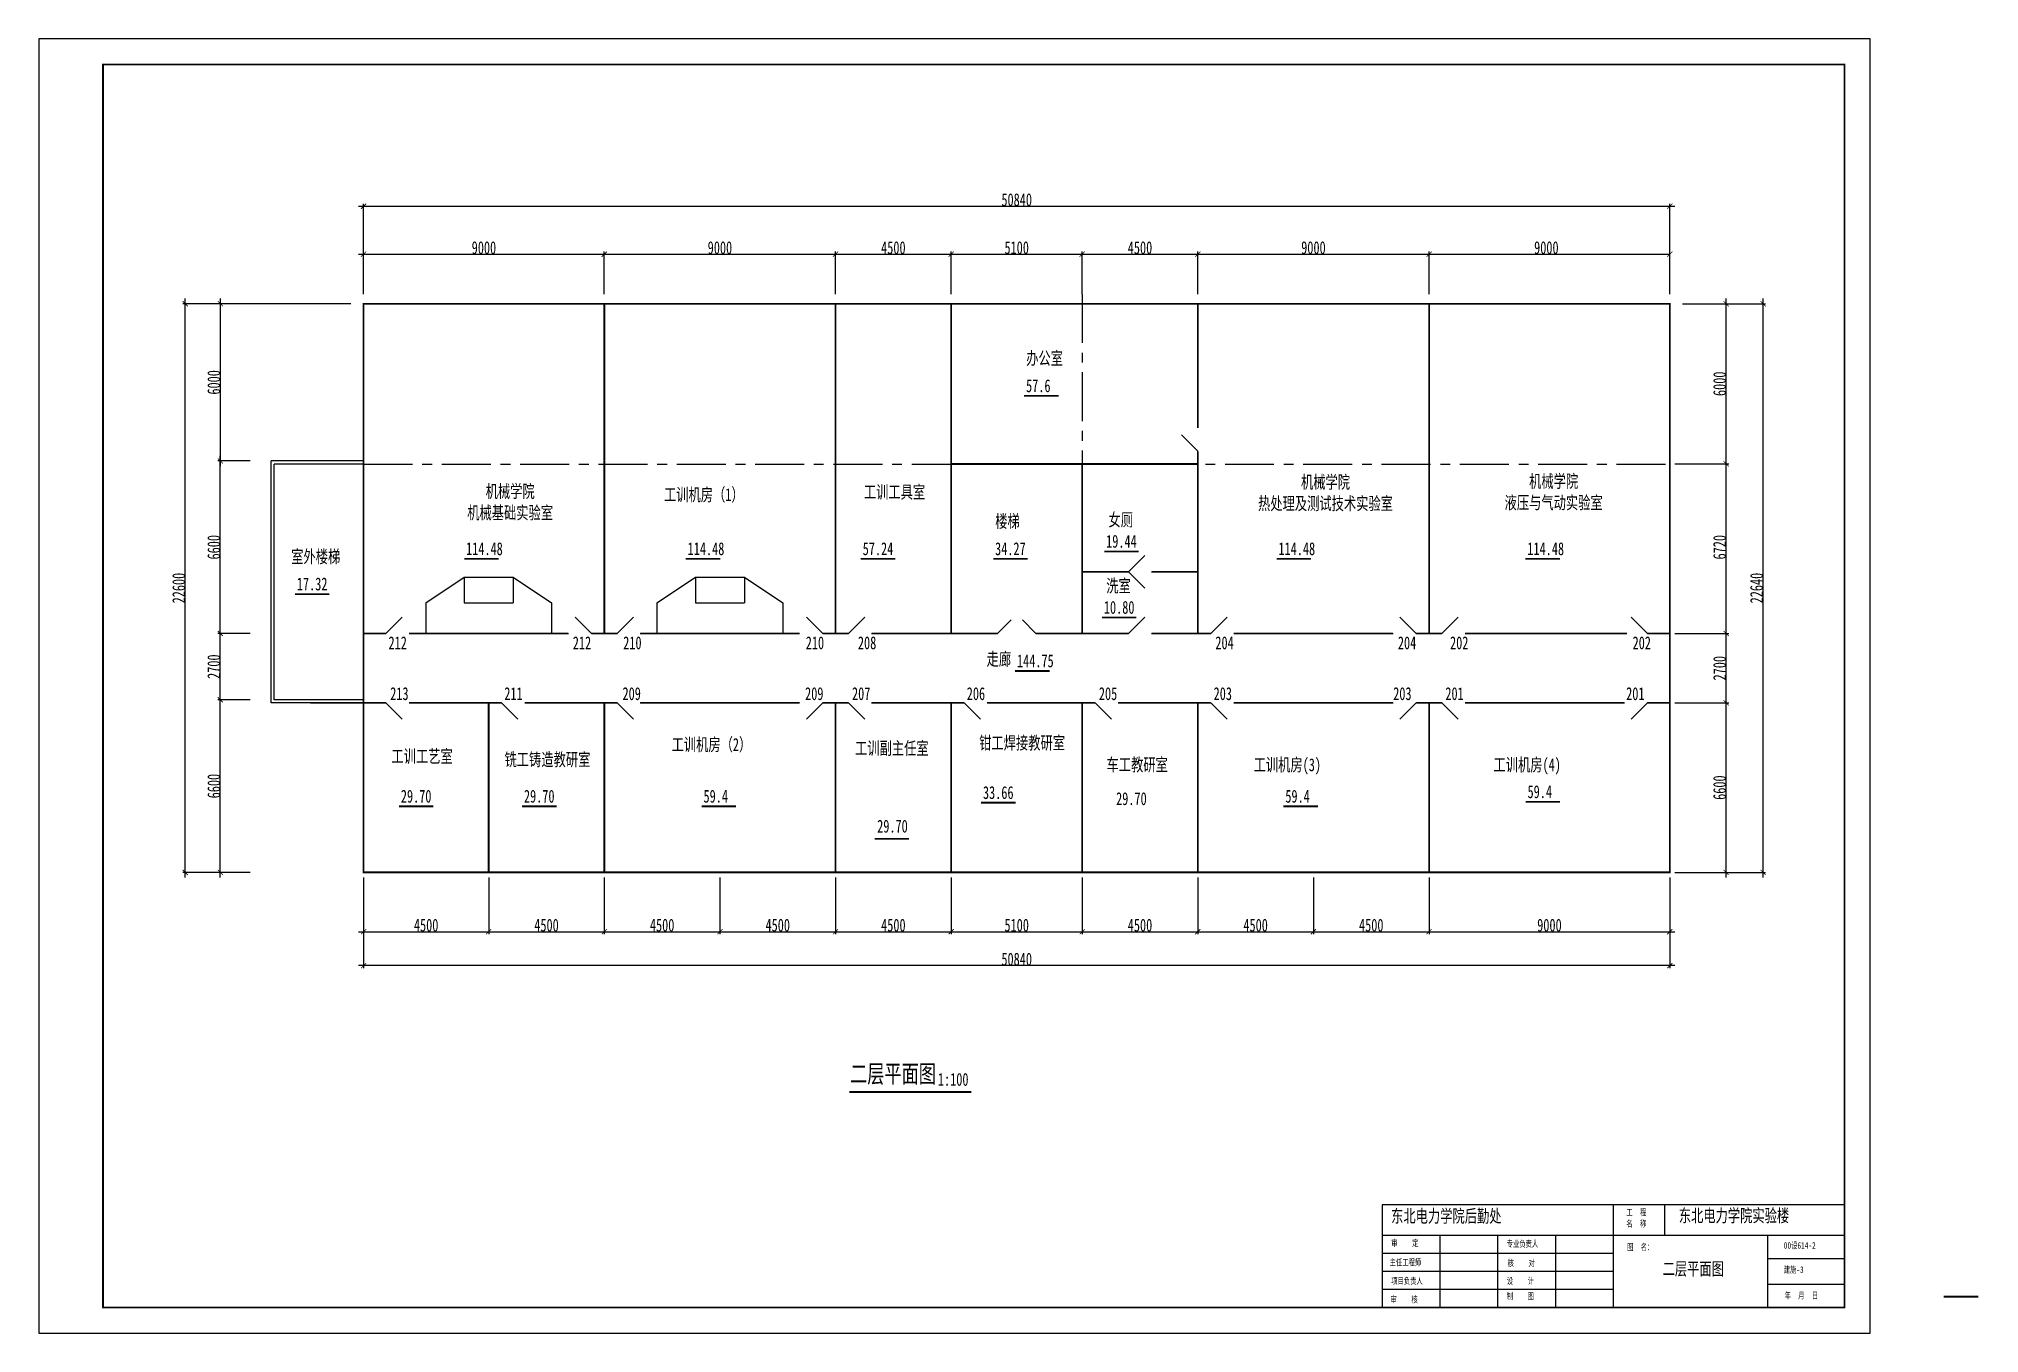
# Model space of a CAD drawing. Extents: x -10420 to 65102, y -39630 to 10770.
import ezdxf

# ---------------------------------------------------------------- set-up
doc = ezdxf.new("R2010")
doc.units = 0
doc.header["$LTSCALE"] = 30
doc.linetypes.add('CENTERX2', pattern=[101.6, 63.5, -12.7, 12.7, -12.7])
doc.layers.get('0').update_dxf_attribs({"linetype": 'CONTINUOUS'})
doc.layers.get('DEFPOINTS').update_dxf_attribs({"linetype": 'CONTINUOUS'})
doc.styles.get("Standard").update_dxf_attribs({"font": '', "width": 0.7, "height": 500})
doc.styles.get('Standard').set_extended_font_data('FangSong_GB2312')
doc.dimstyles.get("Standard").update_dxf_attribs({"dimtxt": 0.18, "dimasz": 0.18, "dimexe": 0.18, "dimexo": 0.0625, "dimgap": 0.09, "dimtad": 0, "dimtih": 1, "dimtoh": 1, "dimdec": 4, "dimzin": 0, "dimdsep": 46, "dimtxsty": 'Standard', "dimcen": 0.09, "dimadec": 0, "dimazin": 0, "dimtfac": 1, "dimtdec": 4, "dimtofl": 0, "dimtmove": 0, "dimatfit": 3, "dimfxl": 1, "dimtolj": 1, "dimtzin": 0, "dimarcsym": 0})

# ---------------------------------------------------------------- blocks, each defined once
blk = doc.blocks.new('_ARCHTICK')
at = {"color": 0, "linetype": 'ByBlock', "const_width": 0.15}
blk.add_lwpolyline([(-0.5, -0.5), (0.5, 0.5)], dxfattribs=at)
blk = doc.blocks.new('*D1')
at = {"color": 0, "linetype": 'ByBlock'}
for p, q in [((11590, -21887), (11590, -24096)), ((6890, -23996), (11790, -23996))]:
    blk.add_line(p, q, dxfattribs=at)
at = {"layer": 'DEFPOINTS', "color": 0, "linetype": 'ByBlock'}
for p in [(7090, -21687), (11590, -21687), (11590, -23996)]:
    blk.add_point(p, dxfattribs=at)
at = {"color": 0, "linetype": 'ByBlock', "xscale": 200, "yscale": 200, "zscale": 200, "rotation": 180}
blk.add_blockref('_ARCHTICK', (7090, -23996), dxfattribs=at)
at = {"color": 0, "linetype": 'ByBlock', "xscale": 200, "yscale": 200, "zscale": 200}
blk.add_blockref('_ARCHTICK', (11590, -23996), dxfattribs=at)
at = {"color": 0, "linetype": 'ByBlock', "insert": (9340, -23745), "char_height": 500, "attachment_point": 5}
blk.add_mtext('\\A1;4500', dxfattribs=at)
blk = doc.blocks.new('*D2')
at = {"color": 0, "linetype": 'ByBlock'}
for p, q in [((16090, -21887), (16090, -24096)), ((11390, -23996), (16290, -23996))]:
    blk.add_line(p, q, dxfattribs=at)
at = {"layer": 'DEFPOINTS', "color": 0, "linetype": 'ByBlock'}
for p in [(11590, -21687), (16090, -21687), (16090, -23996)]:
    blk.add_point(p, dxfattribs=at)
at = {"color": 0, "linetype": 'ByBlock', "xscale": 200, "yscale": 200, "zscale": 200, "rotation": 180}
blk.add_blockref('_ARCHTICK', (11590, -23996), dxfattribs=at)
at = {"color": 0, "linetype": 'ByBlock', "xscale": 200, "yscale": 200, "zscale": 200}
blk.add_blockref('_ARCHTICK', (16090, -23996), dxfattribs=at)
at = {"color": 0, "linetype": 'ByBlock', "insert": (13840, -23745), "char_height": 500, "attachment_point": 5}
blk.add_mtext('\\A1;4500', dxfattribs=at)
blk = doc.blocks.new('*D3')
at = {"color": 0, "linetype": 'ByBlock'}
for p, q in [((20590, -21887), (20590, -24096)), ((15890, -23996), (20790, -23996))]:
    blk.add_line(p, q, dxfattribs=at)
at = {"layer": 'DEFPOINTS', "color": 0, "linetype": 'ByBlock'}
for p in [(16090, -21687), (20590, -21687), (20590, -23996)]:
    blk.add_point(p, dxfattribs=at)
at = {"color": 0, "linetype": 'ByBlock', "xscale": 200, "yscale": 200, "zscale": 200, "rotation": 180}
blk.add_blockref('_ARCHTICK', (16090, -23996), dxfattribs=at)
at = {"color": 0, "linetype": 'ByBlock', "xscale": 200, "yscale": 200, "zscale": 200}
blk.add_blockref('_ARCHTICK', (20590, -23996), dxfattribs=at)
at = {"color": 0, "linetype": 'ByBlock', "insert": (18340, -23745), "char_height": 500, "attachment_point": 5}
blk.add_mtext('\\A1;4500', dxfattribs=at)
blk = doc.blocks.new('*D4')
at = {"color": 0, "linetype": 'ByBlock'}
for p, q in [((25090, -21887), (25090, -24096)), ((20390, -23996), (25290, -23996))]:
    blk.add_line(p, q, dxfattribs=at)
at = {"layer": 'DEFPOINTS', "color": 0, "linetype": 'ByBlock'}
for p in [(20590, -21687), (25090, -21687), (25090, -23996)]:
    blk.add_point(p, dxfattribs=at)
at = {"color": 0, "linetype": 'ByBlock', "xscale": 200, "yscale": 200, "zscale": 200, "rotation": 180}
blk.add_blockref('_ARCHTICK', (20590, -23996), dxfattribs=at)
at = {"color": 0, "linetype": 'ByBlock', "xscale": 200, "yscale": 200, "zscale": 200}
blk.add_blockref('_ARCHTICK', (25090, -23996), dxfattribs=at)
at = {"color": 0, "linetype": 'ByBlock', "insert": (22840, -23745), "char_height": 500, "attachment_point": 5}
blk.add_mtext('\\A1;4500', dxfattribs=at)
blk = doc.blocks.new('*D5')
at = {"color": 0, "linetype": 'ByBlock'}
for p, q in [((30190, -21887), (30190, -24096)), ((24890, -23996), (30390, -23996))]:
    blk.add_line(p, q, dxfattribs=at)
at = {"layer": 'DEFPOINTS', "color": 0, "linetype": 'ByBlock'}
for p in [(25090, -21687), (30190, -21687), (30190, -23996)]:
    blk.add_point(p, dxfattribs=at)
at = {"color": 0, "linetype": 'ByBlock', "xscale": 200, "yscale": 200, "zscale": 200, "rotation": 180}
blk.add_blockref('_ARCHTICK', (25090, -23996), dxfattribs=at)
at = {"color": 0, "linetype": 'ByBlock', "xscale": 200, "yscale": 200, "zscale": 200}
blk.add_blockref('_ARCHTICK', (30190, -23996), dxfattribs=at)
at = {"color": 0, "linetype": 'ByBlock', "insert": (27640, -23745), "char_height": 500, "attachment_point": 5}
blk.add_mtext('\\A1;5100', dxfattribs=at)
blk = doc.blocks.new('*D6')
at = {"color": 0, "linetype": 'ByBlock'}
for p, q in [((34690, -21887), (34690, -24096)), ((29990, -23996), (34890, -23996))]:
    blk.add_line(p, q, dxfattribs=at)
at = {"layer": 'DEFPOINTS', "color": 0, "linetype": 'ByBlock'}
for p in [(30190, -21687), (34690, -21687), (34690, -23996)]:
    blk.add_point(p, dxfattribs=at)
at = {"color": 0, "linetype": 'ByBlock', "xscale": 200, "yscale": 200, "zscale": 200, "rotation": 180}
blk.add_blockref('_ARCHTICK', (30190, -23996), dxfattribs=at)
at = {"color": 0, "linetype": 'ByBlock', "xscale": 200, "yscale": 200, "zscale": 200}
blk.add_blockref('_ARCHTICK', (34690, -23996), dxfattribs=at)
at = {"color": 0, "linetype": 'ByBlock', "insert": (32440, -23745), "char_height": 500, "attachment_point": 5}
blk.add_mtext('\\A1;4500', dxfattribs=at)
blk = doc.blocks.new('*D7')
at = {"color": 0, "linetype": 'ByBlock'}
for p, q in [((39190, -21887), (39190, -24096)), ((34490, -23996), (39390, -23996))]:
    blk.add_line(p, q, dxfattribs=at)
at = {"layer": 'DEFPOINTS', "color": 0, "linetype": 'ByBlock'}
for p in [(34690, -21687), (39190, -21687), (39190, -23996)]:
    blk.add_point(p, dxfattribs=at)
at = {"color": 0, "linetype": 'ByBlock', "xscale": 200, "yscale": 200, "zscale": 200, "rotation": 180}
blk.add_blockref('_ARCHTICK', (34690, -23996), dxfattribs=at)
at = {"color": 0, "linetype": 'ByBlock', "xscale": 200, "yscale": 200, "zscale": 200}
blk.add_blockref('_ARCHTICK', (39190, -23996), dxfattribs=at)
at = {"color": 0, "linetype": 'ByBlock', "insert": (36940, -23745), "char_height": 500, "attachment_point": 5}
blk.add_mtext('\\A1;4500', dxfattribs=at)
blk = doc.blocks.new('*D8')
at = {"color": 0, "linetype": 'ByBlock'}
for p, q in [((43690, -21887), (43690, -24096)), ((38990, -23996), (43890, -23996))]:
    blk.add_line(p, q, dxfattribs=at)
at = {"layer": 'DEFPOINTS', "color": 0, "linetype": 'ByBlock'}
for p in [(39190, -21687), (43690, -21687), (43690, -23996)]:
    blk.add_point(p, dxfattribs=at)
at = {"color": 0, "linetype": 'ByBlock', "xscale": 200, "yscale": 200, "zscale": 200, "rotation": 180}
blk.add_blockref('_ARCHTICK', (39190, -23996), dxfattribs=at)
at = {"color": 0, "linetype": 'ByBlock', "xscale": 200, "yscale": 200, "zscale": 200}
blk.add_blockref('_ARCHTICK', (43690, -23996), dxfattribs=at)
at = {"color": 0, "linetype": 'ByBlock', "insert": (41440, -23745), "char_height": 500, "attachment_point": 5}
blk.add_mtext('\\A1;4500', dxfattribs=at)
blk = doc.blocks.new('*D9')
at = {"color": 0, "linetype": 'ByBlock'}
for p, q in [((2020, 2384), (11790, 2384)), ((2220, 833), (2220, 2484)), ((11590, 833), (11590, 2484))]:
    blk.add_line(p, q, dxfattribs=at)
at = {"layer": 'DEFPOINTS', "color": 0, "linetype": 'ByBlock'}
for p in [(11590, 2384), (2220, -5667), (11590, -5667)]:
    blk.add_point(p, dxfattribs=at)
at = {"color": 0, "linetype": 'ByBlock', "xscale": 200, "yscale": 200, "zscale": 200, "rotation": 180}
blk.add_blockref('_ARCHTICK', (2220, 2384), dxfattribs=at)
at = {"color": 0, "linetype": 'ByBlock', "xscale": 200, "yscale": 200, "zscale": 200}
blk.add_blockref('_ARCHTICK', (11590, 2384), dxfattribs=at)
at = {"color": 0, "linetype": 'ByBlock', "insert": (6905, 2634), "char_height": 500, "attachment_point": 5}
blk.add_mtext('\\A1;9000', dxfattribs=at)
blk = doc.blocks.new('*D10')
at = {"color": 0, "linetype": 'ByBlock'}
for p, q in [((11390, 2384), (20790, 2384)), ((20590, 833), (20590, 2484))]:
    blk.add_line(p, q, dxfattribs=at)
at = {"layer": 'DEFPOINTS', "color": 0, "linetype": 'ByBlock'}
for p in [(20590, 2384), (11590, -5667), (20590, -5667)]:
    blk.add_point(p, dxfattribs=at)
at = {"color": 0, "linetype": 'ByBlock', "xscale": 200, "yscale": 200, "zscale": 200, "rotation": 180}
blk.add_blockref('_ARCHTICK', (11590, 2384), dxfattribs=at)
at = {"color": 0, "linetype": 'ByBlock', "xscale": 200, "yscale": 200, "zscale": 200}
blk.add_blockref('_ARCHTICK', (20590, 2384), dxfattribs=at)
at = {"color": 0, "linetype": 'ByBlock', "insert": (16090, 2634), "char_height": 500, "attachment_point": 5}
blk.add_mtext('\\A1;9000', dxfattribs=at)
blk = doc.blocks.new('*D11')
at = {"color": 0, "linetype": 'ByBlock'}
for p, q in [((20390, 2384), (25290, 2384)), ((25090, 833), (25090, 2484))]:
    blk.add_line(p, q, dxfattribs=at)
at = {"layer": 'DEFPOINTS', "color": 0, "linetype": 'ByBlock'}
for p in [(25090, 2384), (20590, -5667), (25090, -5667)]:
    blk.add_point(p, dxfattribs=at)
at = {"color": 0, "linetype": 'ByBlock', "xscale": 200, "yscale": 200, "zscale": 200, "rotation": 180}
blk.add_blockref('_ARCHTICK', (20590, 2384), dxfattribs=at)
at = {"color": 0, "linetype": 'ByBlock', "xscale": 200, "yscale": 200, "zscale": 200}
blk.add_blockref('_ARCHTICK', (25090, 2384), dxfattribs=at)
at = {"color": 0, "linetype": 'ByBlock', "insert": (22840, 2634), "char_height": 500, "attachment_point": 5}
blk.add_mtext('\\A1;4500', dxfattribs=at)
blk = doc.blocks.new('*D12')
at = {"color": 0, "linetype": 'ByBlock'}
for p, q in [((24890, 2384), (30390, 2384)), ((30190, 833), (30190, 2484))]:
    blk.add_line(p, q, dxfattribs=at)
at = {"layer": 'DEFPOINTS', "color": 0, "linetype": 'ByBlock'}
for p in [(30190, 2384), (25090, -5667), (30190, -5667)]:
    blk.add_point(p, dxfattribs=at)
at = {"color": 0, "linetype": 'ByBlock', "xscale": 200, "yscale": 200, "zscale": 200, "rotation": 180}
blk.add_blockref('_ARCHTICK', (25090, 2384), dxfattribs=at)
at = {"color": 0, "linetype": 'ByBlock', "xscale": 200, "yscale": 200, "zscale": 200}
blk.add_blockref('_ARCHTICK', (30190, 2384), dxfattribs=at)
at = {"color": 0, "linetype": 'ByBlock', "insert": (27640, 2634), "char_height": 500, "attachment_point": 5}
blk.add_mtext('\\A1;5100', dxfattribs=at)
blk = doc.blocks.new('*D13')
at = {"color": 0, "linetype": 'ByBlock'}
for p, q in [((29990, 2384), (34890, 2384)), ((34690, 833), (34690, 2484))]:
    blk.add_line(p, q, dxfattribs=at)
at = {"layer": 'DEFPOINTS', "color": 0, "linetype": 'ByBlock'}
for p in [(34690, 2384), (30190, -5667), (34690, -5667)]:
    blk.add_point(p, dxfattribs=at)
at = {"color": 0, "linetype": 'ByBlock', "xscale": 200, "yscale": 200, "zscale": 200, "rotation": 180}
blk.add_blockref('_ARCHTICK', (30190, 2384), dxfattribs=at)
at = {"color": 0, "linetype": 'ByBlock', "xscale": 200, "yscale": 200, "zscale": 200}
blk.add_blockref('_ARCHTICK', (34690, 2384), dxfattribs=at)
at = {"color": 0, "linetype": 'ByBlock', "insert": (32440, 2634), "char_height": 500, "attachment_point": 5}
blk.add_mtext('\\A1;4500', dxfattribs=at)
blk = doc.blocks.new('*D14')
at = {"color": 0, "linetype": 'ByBlock'}
for p, q in [((34490, 2384), (43890, 2384)), ((43690, 833), (43690, 2484))]:
    blk.add_line(p, q, dxfattribs=at)
at = {"layer": 'DEFPOINTS', "color": 0, "linetype": 'ByBlock'}
for p in [(43690, 2384), (34690, -5667), (43690, -5667)]:
    blk.add_point(p, dxfattribs=at)
at = {"color": 0, "linetype": 'ByBlock', "xscale": 200, "yscale": 200, "zscale": 200, "rotation": 180}
blk.add_blockref('_ARCHTICK', (34690, 2384), dxfattribs=at)
at = {"color": 0, "linetype": 'ByBlock', "xscale": 200, "yscale": 200, "zscale": 200}
blk.add_blockref('_ARCHTICK', (43690, 2384), dxfattribs=at)
at = {"color": 0, "linetype": 'ByBlock', "insert": (39190, 2634), "char_height": 500, "attachment_point": 5}
blk.add_mtext('\\A1;9000', dxfattribs=at)
blk = doc.blocks.new('*D15')
at = {"color": 0, "linetype": 'ByBlock'}
for p, q in [((1720, 453), (-3455, 453)), ((-3355, -5867), (-3355, 653)), ((-2694, -5667), (-3455, -5667))]:
    blk.add_line(p, q, dxfattribs=at)
at = {"layer": 'DEFPOINTS', "color": 0, "linetype": 'ByBlock'}
for p in [(-3355, 453), (2220, 453), (-2194, -5667)]:
    blk.add_point(p, dxfattribs=at)
at = {"color": 0, "linetype": 'ByBlock', "xscale": 200, "yscale": 200, "zscale": 200}
for p, rotation in [((-3355, 453), 90), ((-3355, -5667), 270)]:
    blk.add_blockref('_ARCHTICK', p, dxfattribs=dict(at, rotation=rotation))
at = {"color": 0, "linetype": 'ByBlock', "insert": (-3606, -2607), "char_height": 500, "attachment_point": 5, "rotation": 90}
blk.add_mtext('\\A1;6000', dxfattribs=at)
blk = doc.blocks.new('*D16')
at = {"color": 0, "linetype": 'ByBlock'}
for p, q in [((-2694, 453), (-4820, 453)), ((-4720, -21887), (-4720, 653)), ((-2694, -21687), (-4820, -21687))]:
    blk.add_line(p, q, dxfattribs=at)
at = {"layer": 'DEFPOINTS', "color": 0, "linetype": 'ByBlock'}
for p in [(-4720, 453), (-2194, 453), (-2194, -21687)]:
    blk.add_point(p, dxfattribs=at)
at = {"color": 0, "linetype": 'ByBlock', "xscale": 200, "yscale": 200, "zscale": 200}
for p, rotation in [((-4720, 453), 90), ((-4720, -21687), 270)]:
    blk.add_blockref('_ARCHTICK', p, dxfattribs=dict(at, rotation=rotation))
at = {"color": 0, "linetype": 'ByBlock', "insert": (-4971, -10617), "char_height": 500, "attachment_point": 5, "rotation": 90}
blk.add_mtext('\\A1;22600', dxfattribs=at)
blk = doc.blocks.new('*D17')
at = {"color": 0, "linetype": 'ByBlock'}
for p, q in [((54956, 453), (56791, 453)), ((56691, -21887), (56691, 653)), ((54806, -21687), (56791, -21687))]:
    blk.add_line(p, q, dxfattribs=at)
at = {"layer": 'DEFPOINTS', "color": 0, "linetype": 'ByBlock'}
for p in [(54456, 453), (56691, 453), (54306, -21687)]:
    blk.add_point(p, dxfattribs=at)
at = {"color": 0, "linetype": 'ByBlock', "xscale": 200, "yscale": 200, "zscale": 200}
for p, rotation in [((56691, 453), 90), ((56691, -21687), 270)]:
    blk.add_blockref('_ARCHTICK', p, dxfattribs=dict(at, rotation=rotation))
at = {"color": 0, "linetype": 'ByBlock', "insert": (56440, -10617), "char_height": 500, "attachment_point": 5, "rotation": 90}
blk.add_mtext('\\A1;22640', dxfattribs=at)

msp = doc.modelspace()

# ---------------------------------------------------------------- linework, layer by layer
for p, q in [((60859.7, 10770.5), (-10420.3, 10770.5)), ((-10420.3, 10770.5), (-10420.3, -39629.5)), ((60859.7, -39629.5), (60859.7, 10770.5)), ((-7920.3, 9770.5), (-7920.3, -38629.5)), ((2220.3, -5666.5), (2220.3, 453.5)), ((2220.3, 453.5), (53060.3, 453.5)), ((53060.3, 453.5), (53060.3, -21686.5)), ((34690.3, -5286.5), (34054, -4650.1)), ((-1379.7, -15086.5), (-1379.7, -5666.5)), ((2220.3, -5666.5), (-1379.7, -5666.5)), ((2220.3, -5786.5), (-1259.7, -5786.5)), ((-1259.7, -14966.5), (-1259.7, -5786.5)), ((2220.3, -5906.5), (2220.3, -12266.5)), ((11590.3, -5666.5), (11590.3, -12386.5)), ((20590.3, -5666.5), (20590.3, -12386.5)), ((25090.3, -5666.5), (25090.3, -12386.5)), ((30190.3, -5786.5), (30190.3, -12386.5)), ((34690.3, -5666.5), (34690.3, -12386.5)), ((43690.3, -5666.5), (43690.3, -12386.5)), ((31990.3, -9986.5), (32626.7, -9350.1)), ((4640.3, -11186.5), (6140.3, -10186.5)), ((6140.3, -10186.5), (6140.3, -11186.5)), ((6140.3, -10186.5), (8040.3, -10186.5)), ((8040.3, -10186.5), (8040.3, -11186.5)), ((8040.3, -10186.5), (9540.3, -11186.5)), ((13640.3, -11186.5), (15140.3, -10186.5)), ((15140.3, -10186.5), (17040.3, -10186.5)), ((15140.3, -10186.5), (15140.3, -11186.5)), ((17040.3, -10186.5), (17040.3, -11186.5)), ((17040.3, -10186.5), (18540.3, -11186.5)), ((30190.3, -9986.5), (31990.3, -9986.5)), ((31990.3, -9986.5), (32626.7, -10622.9)), ((32890.3, -9986.5), (34690.3, -9986.5)), ((4640.3, -11186.5), (4640.3, -12386.5)), ((6140.3, -11186.5), (8040.3, -11186.5)), ((9540.3, -11186.5), (9540.3, -12386.5)), ((13640.3, -11186.5), (13640.3, -12386.5)), ((15140.3, -11186.5), (17040.3, -11186.5)), ((18540.3, -11186.5), (18540.3, -12386.5)), ((3090.3, -12386.5), (3726.7, -11750.1)), ((11090.3, -12386.5), (10454, -11750.1)), ((12090.3, -12386.5), (12726.7, -11750.1)), ((20090.3, -12386.5), (19454, -11750.1)), ((21090.3, -12386.5), (21726.7, -11750.1)), ((26890.3, -12386.5), (27420.7, -11856.2)), ((28390.3, -12386.5), (27860, -11856.2)), ((31990.3, -12386.5), (32626.7, -11750.1)), ((35190.3, -12386.5), (35826.7, -11750.1)), ((43190.3, -12386.5), (42554, -11750.1)), ((44190.3, -12386.5), (44826.7, -11750.1)), ((52190.3, -12386.5), (51554, -11750.1)), ((2220.3, -12266.5), (2220.3, -12506.5)), ((2220.3, -12386.5), (3090.3, -12386.5)), ((2220.3, -12506.5), (2220.3, -14966.5)), ((3990.3, -12386.5), (10190.3, -12386.5)), ((11090.3, -12386.5), (12090.3, -12386.5)), ((12990.3, -12386.5), (19190.3, -12386.5)), ((20090.3, -12386.5), (21090.3, -12386.5)), ((21990.3, -12386.5), (26890.3, -12386.5)), ((28390.3, -12386.5), (31990.3, -12386.5)), ((32890.3, -12386.5), (35190.3, -12386.5)), ((36090.3, -12386.5), (42290.3, -12386.5)), ((43190.3, -12386.5), (44190.3, -12386.5)), ((45090.3, -12386.5), (51290.3, -12386.5)), ((52190.3, -12386.5), (53060.3, -12386.5)), ((2220.3, -15086.5), (-1379.7, -15086.5)), ((2220.3, -14966.5), (-1259.7, -14966.5)), ((159.3, -15086.5), (3090.3, -15086.5)), ((2220.3, -14966.5), (2220.3, -15206.5)), ((3090.3, -15086.5), (3726.7, -15722.9)), ((3990.3, -15086.5), (7590.3, -15086.5)), ((7090.3, -15086.5), (7090.3, -21686.5)), ((7590.3, -15086.5), (8226.7, -15722.9)), ((8490.3, -15086.5), (12090.3, -15086.5)), ((11590.3, -15086.5), (11590.3, -21686.5)), ((12090.3, -15086.5), (12726.7, -15722.9)), ((12990.3, -15086.5), (19190.3, -15086.5)), ((20090.3, -15086.5), (19454, -15722.9)), ((20090.3, -15086.5), (21090.3, -15086.5)), ((20590.3, -15086.5), (20590.3, -21686.5)), ((21090.3, -15086.5), (21726.7, -15722.9)), ((21990.3, -15086.5), (25590.3, -15086.5)), ((25090.3, -15086.5), (25090.3, -21686.5)), ((25590.3, -15086.5), (26226.7, -15722.9)), ((26490.3, -15086.5), (30690.3, -15086.5)), ((30190.3, -15086.5), (30190.3, -21686.5)), ((30690.3, -15086.5), (31326.7, -15722.9)), ((31590.3, -15086.5), (35190.3, -15086.5)), ((34690.3, -15086.5), (34690.3, -21686.5)), ((35190.3, -15086.5), (35826.7, -15722.9)), ((36090.3, -15086.5), (42290.3, -15086.5)), ((43190.3, -15086.5), (42554, -15722.9)), ((43190.3, -15086.5), (44190.3, -15086.5)), ((43690.3, -15086.5), (43690.3, -21686.5)), ((44190.3, -15086.5), (44826.7, -15722.9)), ((45090.3, -15086.5), (51290.3, -15086.5)), ((52190.3, -15086.5), (51554, -15722.9)), ((52190.3, -15086.5), (53060.3, -15086.5)), ((2220.3, -15206.5), (2220.3, -21686.5)), ((2220.3, -21686.5), (53060.3, -21686.5)), ((59859.7, -34629.5), (41859.7, -34629.5)), ((41859.7, -34629.5), (41859.7, -38629.5)), ((50859.7, -34629.5), (50859.7, -38629.5)), ((52859.7, -34629.5), (52859.7, -35829.5)), ((59859.7, -38629.5), (59859.7, -34629.5)), ((59859.7, -35829.5), (41859.7, -35829.5)), ((44109.7, -35829.5), (44109.7, -38629.5)), ((46359.7, -35829.5), (46359.7, -38629.5)), ((48609.7, -35829.5), (48609.7, -38629.5)), ((56859.7, -35829.5), (56859.7, -38629.5)), ((50859.7, -36529.5), (41859.7, -36529.5)), ((59859.7, -36729.5), (56859.7, -36729.5)), ((50859.7, -37229.5), (41859.7, -37229.5)), ((59859.7, -37729.5), (56859.7, -37729.5)), ((50859.7, -37929.5), (41859.7, -37929.5)), ((-10420.3, -39629.5), (60859.7, -39629.5))]:
    msp.add_line(p, q)
at = {"color": 0, "linetype": 'ByBlock'}
for p, q in [((2020.3, 4250.1), (53260.3, 4250.1)), ((2220.3, 833.5), (2220.3, 4350.1)), ((53060.3, 833.5), (53060.3, 4350.1)), ((43490.3, 2383.6), (53060.3, 2383.6)), ((53560.3, 453.5), (55352.2, 453.5)), ((55252.2, -5979.3), (55252.2, 653.5)), ((-2194, -5666.5), (-3455.4, -5666.5)), ((-3355.4, -12586.5), (-3355.4, -5466.5)), ((53260.3, -5779.3), (55352.2, -5779.3)), ((54752.2, -5779.3), (55152.2, -5779.3)), ((55252.2, -12586.5), (55252.2, -5466.5)), ((-2194, -12386.5), (-3455.4, -12386.5)), ((-3355.4, -15166.5), (-3355.4, -12186.5)), ((53260.3, -12386.5), (55352.2, -12386.5)), ((55252.2, -15286.5), (55252.2, -12186.5)), ((-2194, -14966.5), (-3455.4, -14966.5)), ((-3355.4, -21886.5), (-3355.4, -14766.5)), ((53260.3, -15086.5), (55352.2, -15086.5)), ((55252.2, -21886.5), (55252.2, -14886.5)), ((-2194, -21686.5), (-3455.4, -21686.5)), ((2220.3, -21886.5), (2220.3, -24095.5)), ((2220.3, -21886.5), (2220.3, -25418.3)), ((7090.3, -21886.5), (7090.3, -24095.5)), ((53060.3, -21886.5), (53060.3, -24095.5)), ((53060.3, -21886.5), (53060.3, -25418.3)), ((53260.3, -21686.5), (55352.2, -21686.5)), ((2020.3, -23995.5), (7290.3, -23995.5)), ((43490.3, -23995.5), (53260.3, -23995.5)), ((53260.3, -25318.3), (2020.3, -25318.3))]:
    msp.add_line(p, q, dxfattribs=at)
at = {"linetype": 'CENTERX2'}
for p, q in [((30190.3, 833.5), (30190.3, -5786.5)), ((2220.3, -5786.5), (53060.3, -5786.5))]:
    msp.add_line(p, q, dxfattribs=at)
at = {"const_width": 70}
msp.add_lwpolyline([(-7920.3, 9770.5), (59859.7, 9770.5), (59859.7, -38629.5), (-7920.3, -38629.5)], close=True, dxfattribs=at)
msp.add_lwpolyline([(-7920.3, -38629.5), (59859.7, -38629.5), (59859.7, 9770.5), (-7920.3, 9770.5)])
for points in [[(2220.3, -5666.5), (2220.3, 453.5), (53060.3, 453.5), (53060.3, -5666.5)], [(11590.3, -5656.6), (11590.3, 453.5)], [(20590.3, -5666.5), (20590.3, 453.5)], [(25090.3, -5666.5), (25090.3, 453.5)], [(34690.3, -4386.5), (34690.3, 453.5)], [(43690.3, -5694), (43690.3, 453.5)], [(27930.4, -3132.9), (29271.8, -3132.9)], [(25090.3, -5786.5), (34690.3, -5786.5), (34690.3, -5286.5)], [(53060.3, -5666.5), (53060.3, -5666.5), (53060.3, -21686.5), (2220.3, -21686.5), (2220.3, -5906.5)], [(2220.3, -5666.5), (2220.3, -5906.5)], [(11590.3, -5666.5), (11590.3, -12386.5)], [(20590.3, -5666.5), (20590.3, -12386.5)], [(25090.3, -5666.5), (25090.3, -12386.5)], [(30190.3, -5786.5), (30190.3, -12386.5)], [(34690.3, -5666.5), (34690.3, -12386.5)], [(43690.3, -5666.5), (43690.3, -12386.5)], [(6135.3, -9479.3), (7476.6, -9479.3)], [(14758.3, -9479.3), (16099.7, -9479.3)], [(21571.6, -9479.3), (22912.9, -9479.3)], [(26724.5, -9479.3), (28065.8, -9479.3)], [(31046.2, -9190.4), (32387.6, -9190.4)], [(37753, -9479.3), (39094.4, -9479.3)], [(47440.6, -9479.3), (48782, -9479.3)], [(30190.3, -9986.5), (31990.3, -9986.5)], [(32890.3, -9986.5), (34690.3, -9986.5)], [(-450.6, -10851.4), (890.7, -10851.4)], [(30959.4, -11762.2), (32300.8, -11762.2)], [(3090.3, -12386.5), (2220.3, -12386.5)], [(3990.3, -12386.5), (10190.3, -12386.5)], [(11090.3, -12386.5), (12090.3, -12386.5)], [(12990.3, -12386.5), (19190.3, -12386.5)], [(20090.3, -12386.5), (21090.3, -12386.5)], [(21990.3, -12386.5), (26890.3, -12386.5)], [(28390.3, -12386.5), (31990.3, -12386.5)], [(32890.3, -12386.5), (35190.3, -12386.5)], [(36090.3, -12386.5), (42290.3, -12386.5)], [(43190.3, -12386.5), (44190.3, -12386.5)], [(45090.3, -12386.5), (51390.2, -12386.5)], [(52190.3, -12386.5), (53060.3, -12386.5)], [(27577.7, -13845.1), (28919.1, -13845.1)], [(2220.3, -15086.5), (3090.3, -15086.5)], [(3990.3, -15086.5), (7590.3, -15086.5)], [(7090.3, -15086.5), (7090.3, -21686.5)], [(8490.3, -15086.5), (12090.3, -15086.5)], [(11590.3, -15086.5), (11590.3, -21686.5)], [(12990.3, -15086.5), (19190.3, -15086.5)], [(20090.3, -15086.5), (21090.3, -15086.5)], [(20590.3, -15086.5), (20590.3, -21686.5)], [(21990.3, -15086.5), (25590.3, -15086.5)], [(25090.3, -15086.5), (25090.3, -21686.5)], [(26490.3, -15086.5), (30690.3, -15086.5)], [(30190.3, -15086.5), (30190.3, -21686.5)], [(31590.3, -15086.5), (35190.3, -15086.5)], [(34690.3, -15086.5), (34690.3, -21686.5)], [(36090.3, -15086.5), (42290.3, -15086.5)], [(43190.3, -15086.5), (44190.3, -15086.5)], [(43690.3, -15086.5), (43690.3, -21686.5)], [(51290.3, -15086.5), (45090.3, -15086.5)], [(52190.3, -15086.5), (53060.3, -15086.5)], [(3596.8, -19115.9), (4938.2, -19115.9)], [(8387.8, -19115.9), (9729.2, -19115.9)], [(15376.2, -19115.9), (16717.5, -19115.9)], [(26252.6, -18973.5), (27593.9, -18973.5)], [(38021.3, -19115.9), (39362.6, -19115.9)], [(47449.2, -18940.4), (48790.6, -18940.4)], [(22111.5, -20377.6), (23452.9, -20377.6)], [(21129.4, -30239.2), (25876.8, -30239.2)], [(63725.4, -38207.3), (65066.7, -38207.3)]]:
    msp.add_lwpolyline(points, dxfattribs=at)
at = {"color": 0, "linetype": 'ByBlock', "const_width": 30}
msp.add_lwpolyline([(55352.2, -5879.3), (55152.2, -5679.3)], dxfattribs=at)
at = {"layer": 'DEFPOINTS', "color": 0, "linetype": 'ByBlock'}
for p in [(53060.3, 4250.1), (52820.3, 2383.6), (53060.3, 453.5), (55252.2, 453.5), (-3355.4, -5666.5), (2220.3, -5666.5), (43690.3, -5666.5), (52820.3, -5779.3), (53060.3, -5779.3), (53060.3, -5779.3), (53260.3, -5779.3), (55252.2, -5779.3), (55252.2, -5779.3), (-3355.4, -12386.5), (2220.3, -12386.5), (2220.3, -12386.5), (53060.3, -12386.5), (53060.3, -12386.5), (55252.2, -12386.5), (-3355.4, -14966.5), (2220.3, -14966.5), (2220.3, -14966.5), (53060.3, -15086.5), (53060.3, -15086.5), (55252.2, -15086.5), (2020.3, -21686.5), (2220.3, -21686.5), (2220.3, -21686.5), (2220.3, -21686.5), (7090.3, -21686.5), (43690.3, -21686.5), (53060.3, -21686.5), (53060.3, -21686.5), (53060.3, -21686.5), (53260.3, -21686.5), (7090.3, -23995.5), (53060.3, -23995.5), (2220.3, -25318.3)]:
    msp.add_point(p, dxfattribs=at)

# ---------------------------------------------------------------- block references
at = {"color": 0, "linetype": 'ByBlock', "xscale": 200, "yscale": 200, "zscale": 200}
for p, rotation in [((2220.3, 4250.1), 180), ((43690.3, 2383.6), 180), ((55252.2, 453.5), 90), ((-3355.4, -5666.5), 90), ((55252.2, -5779.3), 270), ((-3355.4, -12386.5), 270), ((-3355.4, -12386.5), 90), ((55252.2, -12386.5), 270), ((55252.2, -12386.5), 90), ((-3355.4, -14966.5), 90), ((-3355.4, -14966.5), 270), ((55252.2, -15086.5), 90), ((55252.2, -15086.5), 270), ((-3355.4, -21686.5), 270), ((55252.2, -21686.5), 270), ((2220.3, -23995.5), 180), ((43690.3, -23995.5), 180), ((2220.3, -25318.3), 180)]:
    msp.add_blockref('_ARCHTICK', p, dxfattribs=dict(at, rotation=rotation))
for p in [(53060.3, 4250.1), (53060.3, 2383.6), (7090.3, -23995.5), (53060.3, -23995.5), (53060.3, -25318.3)]:
    msp.add_blockref('_ARCHTICK', p, dxfattribs=at)

# ---------------------------------------------------------------- texts
at = {"color": 0, "linetype": 'ByBlock', "char_height": 500, "attachment_point": 5}
for s, insert in [('\\A1;50840', (27640.3, 4500.7)), ('\\A1;9000', (48255.3, 2634.2)), ('4500', (4655.3, -23744.9)), ('9000', (48375.3, -23744.9)), ('\\A1;50840', (27640.3, -25067.7)), ('1:100', (25169.7, -29750.2))]:
    msp.add_mtext(s, dxfattribs=dict(at, insert=insert))
for s, insert, char_height, width, attachment_point in [('办公室', (28010, -1416.9), 500, 4684.116, 1), ('57.6', (28004.9, -2487.9), 500, 2359.801, 1), ('{\\fSimSun|b0|i0|c134|p2;\\C3;机械学院\\P机械基础实验室}', (7924.9, -6596.7), 500, 5467.753, 2), ('{\\fSimSun|b0|i0|c134|p2;工训机房（1）}', (13912, -6727.2), 500, 4684.116, 1), ('{\\fSimSun|b0|i0|c134|p2;工训工具室}', (21692.2, -6625.3), 500, 4684.116, 1), ('{\\fSimSun|b0|i0|c134|p2;\\C3;机械学院\\P热处理及测试技术实验室}', (39659.6, -6237.3), 500, 5598.359, 2), ('{\\fSimSun|b0|i0|c134|p2;\\C3;机械学院\\P液压与气动实验室}', (48538.8, -6204.6), 500, 4684.116, 2), ('楼梯', (26804.1, -7763.4), 500, 4684.116, 1), ('女厕', (31212.6, -7705.6), 500, 4684.116, 1), ('室外楼梯', (-596.8, -9138.1), 500, 4684.116, 1), ('114.48', (6209.8, -8834.3), 500, 2359.801, 1), ('114.48', (14832.8, -8834.3), 500, 2359.801, 1), ('57.24', (21646.1, -8834.3), 500, 2359.801, 1), ('34.27', (26799, -8834.3), 500, 2359.801, 1), ('19.44', (31120.8, -8545.4), 500, 2359.801, 1), ('114.48', (37827.6, -8834.3), 500, 2359.801, 1), ('114.48', (47515.2, -8834.3), 500, 2359.801, 1), ('17.32', (-376.1, -10206.4), 500, 2359.801, 1), ('洗室', (31125.8, -10277.4), 500, 4684.116, 1), ('10.80', (31034, -11117.2), 500, 2359.801, 1), ('212', (3191.2, -12497.7), 500, 802.341, 1), ('212', (10363.6, -12497.7), 500, 802.341, 1), ('210', (12325.9, -12497.7), 500, 802.341, 1), ('210', (19430.7, -12497.7), 500, 802.341, 1), ('208', (21460.6, -12497.7), 500, 802.341, 1), ('204', (35372.4, -12497.7), 500, 802.341, 1), ('204', (42477.2, -12497.7), 500, 802.341, 1), ('202', (44507.1, -12497.7), 500, 802.341, 1), ('202', (51611.9, -12497.7), 500, 802.341, 1), ('走廊', (26468.9, -13129.7), 500, 2434.593, 1), ('144.75', (27652.2, -13200.1), 500, 2359.801, 1), ('213', (3256.7, -14477.1), 500, 998.832, 1), ('211', (7697.7, -14477.1), 500, 998.832, 1), ('209', (12298.9, -14477.1), 500, 998.832, 1), ('209', (19403.7, -14477.1), 500, 998.832, 1), ('207', (21230.6, -14477.1), 500, 998.832, 1), ('206', (25696.5, -14477.1), 500, 998.832, 1), ('205', (30839, -14477.1), 500, 998.832, 1), ('203', (35304.8, -14477.1), 500, 998.832, 1), ('203', (42294.6, -14477.1), 500, 998.832, 1), ('201', (44324.5, -14477.1), 500, 998.832, 1), ('201', (51361.6, -14477.1), 500, 998.832, 1), ('{\\fSimSun|b0|i0|c134|p2;工训机房（2）}', (14207.2, -16456.8), 500, 4684.116, 1), ('{\\fSimSun|b0|i0|c134|p2;工训副主任室}', (21349.5, -16601), 500, 4684.116, 1), ('{\\fSimSun|b0|i0|c134|p2;钳工焊接教研室}', (26179.4, -16391.7), 500, 3679.499, 1), ('{\\fSimSun|b0|i0|c134|p2;工训工艺室}', (3305.2, -16913.7), 500, 4684.116, 1), ('{\\fSimSun|b0|i0|c134|p2;铣工铸造教研室}', (7705.8, -17039.7), 500, 4684.116, 1), ('{\\fSimSun|b0|i0|c134|p2;车工教研室}', (31137.3, -17242.3), 500, 4684.116, 1), ('{\\fSimSun|b0|i0|c134|p2;工训机房}(3)', (36860.5, -17245.8), 500, 4684.116, 1), ('{\\fSimSun|b0|i0|c134|p2;工训机房}(4)', (46196.7, -17245.8), 500, 4684.116, 1), ('29.70', (3671.3, -18470.9), 500, 2359.801, 1), ('29.70', (8462.3, -18470.9), 500, 2359.801, 1), ('59.4', (15450.7, -18470.9), 500, 2359.801, 1), ('33.66', (26327.1, -18328.5), 500, 2359.801, 1), ('29.70', (31509.2, -18566.1), 500, 2359.801, 1), ('59.4', (38095.8, -18470.9), 500, 2359.801, 1), ('{\\fKaiTi_GB2312|b0|i0|c134|p49;59.4}', (47523.7, -18295.4), 500, 2359.801, 1), ('29.70', (22209.9, -19637.4), 500, 2359.801, 1), ('二层平面图', (21156.1, -29178.2), 700, 12810.71, 1), ('东北电力学院后勤处', (42213.7, -34816.7), 500, 8262.118, 1), ('东北电力学院实验楼', (53409.5, -34798.4), 500, 5689.925, 1), ('名  称', (51366.2, -35238), 250, 1571.803, 1), ('工  程', (51366.2, -34798.4), 250, 1571.803, 1), ('审    定', (42218.3, -35991.5), 250, 1571.803, 1), ('专业负责人', (46713.6, -36022.9), 250, 1571.803, 1), ('图  名：', (51397.6, -36148.5), 250, 1571.803, 1), ('00设614-2', (57496.2, -36085.7), 250, 1571.803, 1), ('主任工程师', (42155.4, -36745), 250, 1571.803, 1), ('核    对', (46745.1, -36776.4), 250, 1571.803, 1), ('二层平面图', (52780.8, -36870.6), 500, 3803.762, 1), ('建施-3', (57496.2, -37027.6), 250, 1571.803, 1), ('项目负责人', (42218.3, -37467.1), 250, 1571.803, 1), ('设    计', (46713.6, -37467.1), 250, 1571.803, 1), ('审    核', (42186.8, -38189.3), 250, 1571.803, 1), ('制    图', (46713.6, -38063.7), 250, 1571.803, 1), ('年  月  日', (57527.6, -38032.3), 250, 1571.803, 1)]:
    msp.add_mtext(s, dxfattribs=dict(insert=insert, char_height=char_height, width=width, attachment_point=attachment_point))
at = {"color": 0, "linetype": 'ByBlock', "char_height": 500, "attachment_point": 5, "rotation": 90}
for s, insert in [('6000', (55001.6, -2662.9)), ('\\A1;6600', (-3606, -9026.5)), ('\\A1;6720', (55001.6, -9026.5)), ('\\A1;2700', (-3606, -13676.5)), ('\\A1;2700', (55001.6, -13736.5)), ('\\A1;6600', (-3606, -18326.5)), ('\\A1;6600', (55001.6, -18386.5))]:
    msp.add_mtext(s, dxfattribs=dict(at, insert=insert))

# ---------------------------------------------------------------- dimensions: what is measured, and where the dimension line sits
dim = msp.add_linear_dim(base=(11590.3, 2383.6), p1=(2220.3, -5666.5), p2=(11590.3, -5666.5), text='9000', dimstyle='Standard', override={"dimtxt": 2.5, "dimasz": 200, "dimexe": 100, "dimexo": 6500, "dimgap": 0.625, "dimtad": 1, "dimtih": 0, "dimtoh": 0, "dimdec": 0, "dimzin": 8, "dimblk1": 'ARCHTICK', "dimblk2": 'ARCHTICK', "dimsah": 1, "dimcen": 2.5, "dimdle": 200, "dimtdec": 0, "dimtofl": 1})
dim.commit()
dim.dimension.update_dxf_attribs({"geometry": '*D9', "text_midpoint": (6905.3, 2634.2)})
for base, p1, p2, override, picture, middle in [((20590.3, 2383.6), (11590.3, -5666.5), (20590.3, -5666.5), {"dimtxt": 2.5, "dimasz": 200, "dimexe": 100, "dimexo": 6500, "dimgap": 0.625, "dimtad": 1, "dimtih": 0, "dimtoh": 0, "dimdec": 0, "dimzin": 8, "dimblk1": 'ARCHTICK', "dimblk2": 'ARCHTICK', "dimsah": 1, "dimcen": 2.5, "dimdle": 200, "dimse1": 1, "dimtdec": 0, "dimtofl": 1, "dimtmove": 1}, '*D10', (16090.3, 2634.2)), ((25090.3, 2383.6), (20590.3, -5666.5), (25090.3, -5666.5), {"dimtxt": 2.5, "dimasz": 200, "dimexe": 100, "dimexo": 6500, "dimgap": 0.625, "dimtad": 1, "dimtih": 0, "dimtoh": 0, "dimdec": 0, "dimzin": 8, "dimblk1": 'ARCHTICK', "dimblk2": 'ARCHTICK', "dimsah": 1, "dimcen": 2.5, "dimdle": 200, "dimse1": 1, "dimtdec": 0, "dimtofl": 1, "dimtmove": 1}, '*D11', (22840.3, 2634.2)), ((30190.3, 2383.6), (25090.3, -5666.5), (30190.3, -5666.5), {"dimtxt": 2.5, "dimasz": 200, "dimexe": 100, "dimexo": 6500, "dimgap": 0.625, "dimtad": 1, "dimtih": 0, "dimtoh": 0, "dimdec": 0, "dimzin": 8, "dimblk1": 'ARCHTICK', "dimblk2": 'ARCHTICK', "dimsah": 1, "dimcen": 2.5, "dimdle": 200, "dimse1": 1, "dimtdec": 0, "dimtofl": 1, "dimtmove": 1}, '*D12', (27640.3, 2634.2)), ((34690.3, 2383.6), (30190.3, -5666.5), (34690.3, -5666.5), {"dimtxt": 2.5, "dimasz": 200, "dimexe": 100, "dimexo": 6500, "dimgap": 0.625, "dimtad": 1, "dimtih": 0, "dimtoh": 0, "dimdec": 0, "dimzin": 8, "dimblk1": 'ARCHTICK', "dimblk2": 'ARCHTICK', "dimsah": 1, "dimcen": 2.5, "dimdle": 200, "dimse1": 1, "dimtdec": 0, "dimtofl": 1, "dimtmove": 1}, '*D13', (32440.3, 2634.2)), ((43690.3, 2383.6), (34690.3, -5666.5), (43690.3, -5666.5), {"dimtxt": 2.5, "dimasz": 200, "dimexe": 100, "dimexo": 6500, "dimgap": 0.625, "dimtad": 1, "dimtih": 0, "dimtoh": 0, "dimdec": 0, "dimzin": 8, "dimblk1": 'ARCHTICK', "dimblk2": 'ARCHTICK', "dimsah": 1, "dimcen": 2.5, "dimdle": 200, "dimse1": 1, "dimtdec": 0, "dimtofl": 1, "dimtmove": 1}, '*D14', (39190.3, 2634.2)), ((11590.3, -23995.5), (7090.3, -21686.5), (11590.3, -21686.5), {"dimtxt": 2.5, "dimasz": 200, "dimexe": 100, "dimexo": 200, "dimgap": 0.625, "dimtad": 1, "dimtih": 0, "dimtoh": 0, "dimdec": 0, "dimzin": 8, "dimblk1": 'ARCHTICK', "dimblk2": 'ARCHTICK', "dimsah": 1, "dimcen": 2.5, "dimdle": 200, "dimse1": 1, "dimtdec": 0, "dimtofl": 1, "dimtmove": 1}, '*D1', (9340.3, -23744.9)), ((16090.3, -23995.5), (11590.3, -21686.5), (16090.3, -21686.5), {"dimtxt": 2.5, "dimasz": 200, "dimexe": 100, "dimexo": 200, "dimgap": 0.625, "dimtad": 1, "dimtih": 0, "dimtoh": 0, "dimdec": 0, "dimzin": 8, "dimblk1": 'ARCHTICK', "dimblk2": 'ARCHTICK', "dimsah": 1, "dimcen": 2.5, "dimdle": 200, "dimse1": 1, "dimtdec": 0, "dimtofl": 1, "dimtmove": 1}, '*D2', (13840.3, -23744.9)), ((20590.3, -23995.5), (16090.3, -21686.5), (20590.3, -21686.5), {"dimtxt": 2.5, "dimasz": 200, "dimexe": 100, "dimexo": 200, "dimgap": 0.625, "dimtad": 1, "dimtih": 0, "dimtoh": 0, "dimdec": 0, "dimzin": 8, "dimblk1": 'ARCHTICK', "dimblk2": 'ARCHTICK', "dimsah": 1, "dimcen": 2.5, "dimdle": 200, "dimse1": 1, "dimtdec": 0, "dimtofl": 1, "dimtmove": 1}, '*D3', (18340.3, -23744.9)), ((25090.3, -23995.5), (20590.3, -21686.5), (25090.3, -21686.5), {"dimtxt": 2.5, "dimasz": 200, "dimexe": 100, "dimexo": 200, "dimgap": 0.625, "dimtad": 1, "dimtih": 0, "dimtoh": 0, "dimdec": 0, "dimzin": 8, "dimblk1": 'ARCHTICK', "dimblk2": 'ARCHTICK', "dimsah": 1, "dimcen": 2.5, "dimdle": 200, "dimse1": 1, "dimtdec": 0, "dimtofl": 1, "dimtmove": 1}, '*D4', (22840.3, -23744.9)), ((30190.3, -23995.5), (25090.3, -21686.5), (30190.3, -21686.5), {"dimtxt": 2.5, "dimasz": 200, "dimexe": 100, "dimexo": 200, "dimgap": 0.625, "dimtad": 1, "dimtih": 0, "dimtoh": 0, "dimdec": 0, "dimzin": 8, "dimblk1": 'ARCHTICK', "dimblk2": 'ARCHTICK', "dimsah": 1, "dimcen": 2.5, "dimdle": 200, "dimse1": 1, "dimtdec": 0, "dimtofl": 1, "dimtmove": 1}, '*D5', (27640.3, -23744.9)), ((34690.3, -23995.5), (30190.3, -21686.5), (34690.3, -21686.5), {"dimtxt": 2.5, "dimasz": 200, "dimexe": 100, "dimexo": 200, "dimgap": 0.625, "dimtad": 1, "dimtih": 0, "dimtoh": 0, "dimdec": 0, "dimzin": 8, "dimblk1": 'ARCHTICK', "dimblk2": 'ARCHTICK', "dimsah": 1, "dimcen": 2.5, "dimdle": 200, "dimse1": 1, "dimtdec": 0, "dimtofl": 1, "dimtmove": 1}, '*D6', (32440.3, -23744.9)), ((39190.3, -23995.5), (34690.3, -21686.5), (39190.3, -21686.5), {"dimtxt": 2.5, "dimasz": 200, "dimexe": 100, "dimexo": 200, "dimgap": 0.625, "dimtad": 1, "dimtih": 0, "dimtoh": 0, "dimdec": 0, "dimzin": 8, "dimblk1": 'ARCHTICK', "dimblk2": 'ARCHTICK', "dimsah": 1, "dimcen": 2.5, "dimdle": 200, "dimse1": 1, "dimtdec": 0, "dimtofl": 1, "dimtmove": 1}, '*D7', (36940.3, -23744.9)), ((43690.3, -23995.5), (39190.3, -21686.5), (43690.3, -21686.5), {"dimtxt": 2.5, "dimasz": 200, "dimexe": 100, "dimexo": 200, "dimgap": 0.625, "dimtad": 1, "dimtih": 0, "dimtoh": 0, "dimdec": 0, "dimzin": 8, "dimblk1": 'ARCHTICK', "dimblk2": 'ARCHTICK', "dimsah": 1, "dimcen": 2.5, "dimdle": 200, "dimse1": 1, "dimtdec": 0, "dimtofl": 1, "dimtmove": 1}, '*D8', (41440.3, -23744.9))]:
    dim = msp.add_linear_dim(base=base, p1=p1, p2=p2, dimstyle='Standard', override=override)
    dim.commit()
    dim.dimension.update_dxf_attribs({"geometry": picture, "text_midpoint": middle})
for base, p1, p2, text, picture, middle in [((-4720.3, 453.5), (-2194, -21686.5), (-2194, 453.5), '22600', '*D16', (-4970.9, -10616.5)), ((-3355.4, 453.5), (-2194, -5666.5), (2220.3, 453.5), '6000', '*D15', (-3606, -2606.5)), ((56690.8, 453.5), (54306.3, -21686.5), (54456.3, 453.5), '22640', '*D17', (56440.1, -10616.5))]:
    dim = msp.add_linear_dim(base=base, p1=p1, p2=p2, angle=90, text=text, dimstyle='Standard', override={"dimtxt": 2.5, "dimasz": 200, "dimexe": 100, "dimexo": 500, "dimgap": 0.625, "dimtad": 1, "dimtih": 0, "dimtoh": 0, "dimdec": 0, "dimzin": 8, "dimblk1": 'ARCHTICK', "dimblk2": 'ARCHTICK', "dimsah": 1, "dimcen": 2.5, "dimdle": 200, "dimtdec": 0, "dimtofl": 1})
    dim.commit()
    dim.dimension.update_dxf_attribs({"geometry": picture, "text_midpoint": middle})

doc.saveas('drawing.dxf')
